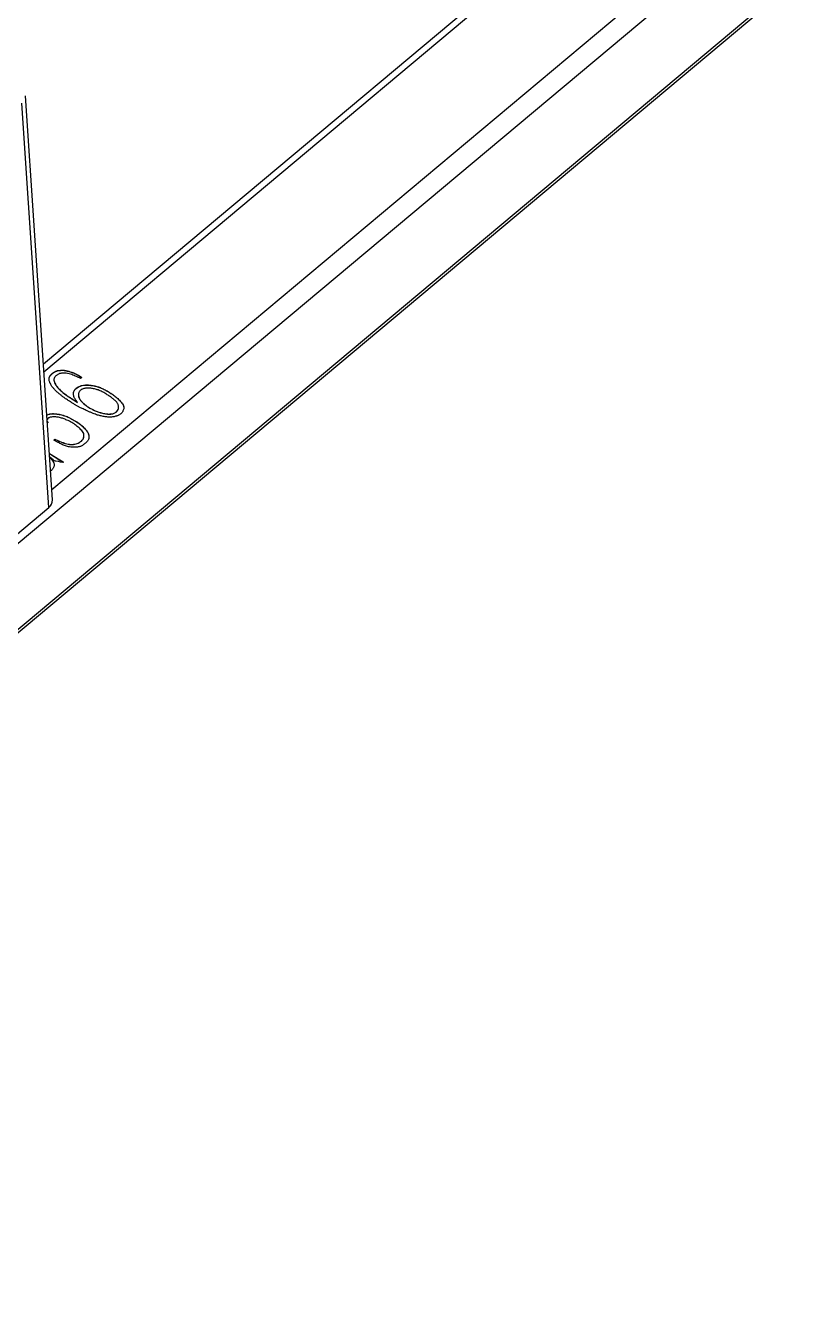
# Model space of a CAD drawing. Header units: millimetres. Extents: x -1590 to 1562, y -1082 to 1503.
# Drawn here: x 958 to 1499, y -1026 to -146 of the extents above; entities that cross this region are included whole.
import ezdxf

# ---------------------------------------------------------------- set-up
doc = ezdxf.new("R2010")
doc.units = ezdxf.units.MM

msp = doc.modelspace()

# ---------------------------------------------------------------- linework, layer by layer
at = {"color": 7, "linetype": 'Continuous', "lineweight": 25}
for p, q in [((1421.72, -2.82), (970.74, -380.47)), ((1495.39, -50.85), (951.93, -505.95)), ((404.27, -1026.04), (1498.09, -110.07)), ((405.32, -1022.86), (1499.14, -106.89)), ((974.53, -479.62), (955.76, -199.44)), ((977.03, -474.47), (958.27, -194.29)), ((977.14, -386.66), (977.14, -386.59)), ((995.03, -388.11), (997.37, -389.51)), ((995.04, -388.18), (995.03, -388.11)), ((995.04, -388.18), (997.32, -389.55)), ((997.37, -389.51), (996.47, -390.27)), ((993.51, -397.14), (993.5, -397.07)), ((1019.96, -402.3), (1019.96, -402.23)), ((991.67, -405.11), (994.46, -406.86)), ((991.67, -405.18), (991.67, -405.11)), ((991.67, -405.18), (994.46, -406.93)), ((994.46, -406.93), (994.46, -406.86)), ((1002.97, -410.84), (1002.97, -410.77)), ((1021.57, -413.23), (1021.56, -413.16)), ((973.88, -418.12), (973.3, -418.73)), ((973.37, -419.83), (973.48, -420.03)), ((973.38, -419.9), (973.48, -420.1)), ((973.48, -420.1), (973.48, -420.03)), ((992.97, -419.86), (992.96, -419.79)), ((978.04, -433.02), (978.75, -432.43)), ((980.95, -434.67), (978.04, -433.02)), ((978.09, -433.05), (978.75, -432.5)), ((978.75, -432.5), (978.75, -432.43)), ((997.04, -433.68), (997.03, -433.61)), ((974.88, -442.34), (982.22, -446.75)), ((974.89, -442.41), (982.23, -446.82)), ((977.43, -446.66), (975.19, -444.76)), ((975.19, -444.83), (975.19, -444.76)), ((977.96, -447.27), (977.43, -446.66)), ((981.21, -447.91), (979.38, -447.65)), ((982.49, -448.21), (981.21, -447.91)), ((982.23, -446.82), (982.22, -446.75)), ((976.24, -454.06), (975.69, -454.48)), ((951.33, -499.05), (974.53, -479.62))]:
    msp.add_line(p, q, dxfattribs=at)
at = {"color": 8, "linetype": 'Continuous', "lineweight": 25}
for p, q in [((1427.67, -3.48), (971.1, -385.82)), ((976.55, -467.19), (1487.45, -39.36))]:
    msp.add_line(p, q, dxfattribs=at)
at = {"color": 7, "linetype": 'Continuous', "lineweight": 25}
msp.add_arc((970.76, -474.61), 6.27, 306.88515, 1.25979, dxfattribs=at)
for points, knots in [([(989.5, -406.5), (989, -406.18), (988.05, -405.58), (986.73, -404.72), (985.61, -403.97), (984.37, -403.07), (982.89, -401.92), (981.15, -400.47), (979.45, -398.97), (978.17, -397.69), (977.27, -396.65), (976.64, -395.8), (976.07, -394.87), (975.53, -393.88), (975.05, -392.89), (974.78, -391.89), (974.65, -390.95), (974.68, -390.04), (974.95, -389.15), (975.43, -388.27), (976.17, -387.4), (976.81, -386.87), (977.14, -386.59)], [0, 0, 0, 0, 0.060592, 0.114001, 0.160238, 0.19893, 0.273163, 0.35589, 0.43954, 0.515558, 0.553333, 0.59329, 0.635741, 0.680639, 0.725458, 0.766881, 0.805834, 0.842549, 0.878588, 0.915969, 0.956356, 1, 1, 1, 1]), ([(974.76, -390.98), (974.73, -390.76), (974.6, -389.88), (975.32, -388.28), (976.54, -387.2), (977.14, -386.66)], [0, 0, 0, 0, 0.139813, 0.569296, 1, 1, 1, 1]), ([(977.14, -386.59), (977.5, -386.33), (978.2, -385.84), (979.34, -385.27), (980.44, -384.85), (981.85, -384.62), (983.41, -384.54), (984.87, -384.58), (985.95, -384.74), (986.81, -384.94), (987.79, -385.17), (988.81, -385.48), (989.84, -385.79), (990.76, -386.12), (991.57, -386.39), (992.51, -386.77), (993.67, -387.32), (994.55, -387.83), (995.03, -388.11)], [0, 0, 0, 0, 0.075432, 0.142545, 0.202535, 0.257152, 0.354995, 0.435571, 0.475207, 0.520434, 0.572635, 0.631437, 0.68983, 0.741733, 0.787694, 0.826556, 0.905567, 1, 1, 1, 1]), ([(977.14, -386.66), (977.51, -386.4), (978.2, -385.91), (979.34, -385.34), (980.44, -384.92), (981.85, -384.69), (983.42, -384.61), (984.88, -384.65), (985.95, -384.81), (986.82, -385.01), (987.79, -385.24), (988.82, -385.55), (989.84, -385.86), (990.76, -386.19), (991.58, -386.46), (992.52, -386.84), (993.68, -387.39), (994.56, -387.9), (995.04, -388.18)], [0, 0, 0, 0, 0.075432, 0.142545, 0.202535, 0.257152, 0.354995, 0.435571, 0.475207, 0.520434, 0.572635, 0.631437, 0.68983, 0.741733, 0.787694, 0.826556, 0.905567, 1, 1, 1, 1]), ([(996.47, -390.27), (995.97, -390.06), (994.98, -389.65), (993.57, -388.93), (992.04, -388.24), (990.36, -387.56), (988.49, -386.98), (986.77, -386.67), (985.38, -386.56), (984.36, -386.55), (983.38, -386.65), (982.44, -386.82), (981.56, -387.09), (980.74, -387.44), (980.02, -387.89), (979.4, -388.42), (978.87, -388.98), (978.47, -389.55), (978.18, -390.11), (978.02, -390.69), (978, -391.31), (978.11, -392.02), (978.35, -392.82), (978.71, -393.72), (979.22, -394.69), (979.9, -395.7), (980.79, -396.74), (982.17, -398.18), (984.2, -399.98), (986.47, -401.66), (988.32, -402.93), (989.56, -403.77), (990.65, -404.49), (991.35, -404.91), (991.67, -405.11)], [0, 0, 0, 0, 0.036648, 0.072478, 0.109933, 0.151064, 0.194766, 0.239125, 0.261229, 0.282329, 0.302463, 0.322176, 0.341473, 0.360799, 0.379909, 0.399681, 0.4193, 0.437248, 0.454326, 0.470305, 0.487758, 0.508111, 0.532077, 0.559833, 0.59039, 0.623669, 0.659289, 0.69773, 0.779163, 0.864418, 0.905548, 0.941858, 0.973336, 1, 1, 1, 1]), ([(978.03, -391.28), (978.11, -391.8), (978.27, -392.85), (979.08, -394.61), (980.44, -396.5), (983, -399.08), (986.74, -402.01), (990.03, -404.12), (991.67, -405.18)], [0, 0, 0, 0, 0.088277, 0.179447, 0.316104, 0.452904, 0.726416, 1, 1, 1, 1]), ([(993.5, -397.07), (993.91, -396.75), (994.68, -396.15), (996.1, -395.47), (997.74, -395.01), (999.28, -394.83), (1000.66, -394.77), (1001.81, -394.81), (1003.05, -394.91), (1004.8, -395.14), (1007.03, -395.59), (1009.2, -396.25), (1010.89, -396.93), (1012.22, -397.51), (1013.55, -398.19), (1015.36, -399.21), (1017.52, -400.54), (1019.16, -401.67), (1019.96, -402.23)], [0, 0, 0, 0, 0.056356, 0.108044, 0.161047, 0.222776, 0.257563, 0.295004, 0.334992, 0.378768, 0.469535, 0.562108, 0.610667, 0.661697, 0.71615, 0.773746, 0.889354, 1, 1, 1, 1]), ([(993.51, -397.14), (993.91, -396.82), (994.68, -396.22), (996.11, -395.54), (997.74, -395.08), (999.28, -394.9), (1000.66, -394.84), (1001.82, -394.88), (1003.05, -394.98), (1004.81, -395.21), (1007.04, -395.66), (1009.2, -396.32), (1010.9, -397), (1012.22, -397.58), (1013.56, -398.26), (1015.36, -399.28), (1017.53, -400.61), (1019.16, -401.74), (1019.96, -402.3)], [0, 0, 0, 0, 0.056356, 0.108044, 0.161047, 0.222776, 0.257563, 0.295004, 0.334992, 0.378768, 0.469535, 0.562108, 0.610667, 0.661697, 0.71615, 0.773746, 0.889354, 1, 1, 1, 1]), ([(994.46, -406.86), (994.11, -406.42), (993.47, -405.63), (992.67, -404.48), (992.06, -403.42), (991.69, -402.33), (991.5, -401.14), (991.61, -400.09), (991.87, -399.2), (992.26, -398.5), (992.8, -397.77), (993.26, -397.31), (993.5, -397.07)], [0, 0, 0, 0, 0.146399, 0.264992, 0.369359, 0.476067, 0.587327, 0.707818, 0.772496, 0.842319, 0.917405, 1, 1, 1, 1]), ([(991.59, -401.29), (991.59, -400.85), (991.6, -399.9), (992.25, -398.44), (993.09, -397.57), (993.51, -397.14)], [0, 0, 0, 0, 0.2974337, 0.6483363, 1, 1, 1, 1]), ([(995.09, -401.99), (995.09, -402.05), (995.02, -402.71), (995.42, -403.96), (996.79, -406.11), (999.31, -408.48), (1001.75, -410.06), (1002.97, -410.84)], [0, 0, 0, 0, 0.015855, 0.179898, 0.343886, 0.671816, 1, 1, 1, 1]), ([(996.26, -398.63), (996.08, -398.84), (995.7, -399.26), (995.33, -399.97), (995.09, -400.71), (995.03, -401.74), (995.14, -402.99), (995.59, -404.17), (996.17, -405.06), (996.72, -405.77), (997.42, -406.54), (998.25, -407.35), (999.23, -408.2), (1000.34, -409.06), (1001.6, -409.92), (1002.5, -410.48), (1002.97, -410.77)], [0, 0, 0, 0, 0.05095, 0.101206, 0.153407, 0.207949, 0.31473, 0.412981, 0.463263, 0.521223, 0.585314, 0.65735, 0.735119, 0.818023, 0.90623, 1, 1, 1, 1]), ([(1008.73, -398.28), (1007.88, -398.03), (1006.21, -397.53), (1004.01, -397.15), (1002.29, -397), (1001.11, -396.97), (1000.04, -397.06), (999.08, -397.22), (998.24, -397.48), (997.47, -397.78), (996.81, -398.17), (996.45, -398.47), (996.26, -398.63)], [0, 0, 0, 0, 0.207661, 0.412152, 0.509078, 0.597504, 0.676041, 0.747639, 0.813732, 0.878222, 0.9385, 1, 1, 1, 1]), ([(1021.56, -413.16), (1021.77, -412.95), (1022.2, -412.53), (1022.61, -411.78), (1022.85, -410.98), (1022.91, -410.12), (1022.8, -409.24), (1022.54, -408.38), (1022.15, -407.55), (1021.36, -406.47), (1020.09, -405.17), (1018.21, -403.7), (1016.09, -402.27), (1013.91, -400.8), (1011.49, -399.41), (1009.66, -398.66), (1008.73, -398.28)], [0, 0, 0, 0, 0.038738, 0.077644, 0.118599, 0.162774, 0.208515, 0.25289, 0.298343, 0.344327, 0.441118, 0.54566, 0.655263, 0.765773, 0.87992, 1, 1, 1, 1]), ([(1019.96, -402.23), (1020.34, -402.54), (1021.13, -403.2), (1022.27, -404.27), (1023.44, -405.44), (1024.61, -406.67), (1025.64, -407.9), (1026.28, -409.13), (1026.58, -410.29), (1026.44, -411.37), (1026.09, -412.3), (1025.71, -413.1), (1025.34, -413.77), (1025.01, -414.13), (1024.86, -414.3)], [0, 0, 0, 0, 0.092484, 0.191809, 0.298858, 0.412102, 0.520947, 0.616353, 0.700358, 0.777261, 0.847189, 0.907209, 0.958308, 1, 1, 1, 1]), ([(1019.96, -402.3), (1020.64, -402.87), (1021.99, -404.02), (1023.8, -405.87), (1025.38, -407.59), (1026.34, -409.09), (1026.37, -409.96), (1026.39, -410.25)], [0, 0, 0, 0, 0.2420746, 0.484175, 0.7262677, 0.9076926, 1, 1, 1, 1]), ([(1024.86, -414.3), (1024.56, -414.59), (1023.98, -415.16), (1023, -415.74), (1022.09, -416.13), (1021.26, -416.4), (1020.29, -416.67), (1019.19, -416.89), (1018, -417.07), (1016.75, -417.12), (1015.45, -417.08), (1013.68, -416.87), (1011.49, -416.45), (1009.29, -415.95), (1007.49, -415.4), (1005.93, -414.85), (1004.2, -414.15), (1002.37, -413.34), (1000.57, -412.53), (998.98, -411.79), (997.64, -411.18), (996.27, -410.49), (994.75, -409.73), (993.06, -408.74), (991.32, -407.66), (990.13, -406.9), (989.5, -406.5)], [0, 0, 0, 0, 0.035346, 0.070126, 0.089038, 0.110777, 0.13537, 0.163014, 0.192564, 0.222508, 0.253771, 0.286518, 0.353632, 0.419812, 0.455885, 0.498634, 0.547675, 0.603161, 0.658158, 0.705001, 0.744081, 0.775328, 0.829316, 0.881779, 0.937383, 1, 1, 1, 1]), ([(1002.97, -410.77), (1003.64, -411.15), (1005, -411.93), (1007.28, -412.92), (1009.75, -413.81), (1011.94, -414.4), (1013.73, -414.75), (1015.05, -414.9), (1016.33, -414.95), (1017.57, -414.9), (1018.75, -414.73), (1019.82, -414.37), (1020.8, -413.85), (1021.3, -413.4), (1021.56, -413.16)], [0, 0, 0, 0, 0.124044, 0.254705, 0.388972, 0.525696, 0.592872, 0.656404, 0.717548, 0.776502, 0.832842, 0.887038, 0.941478, 1, 1, 1, 1]), ([(1002.97, -410.84), (1003.64, -411.22), (1005.01, -412), (1007.29, -412.99), (1009.76, -413.88), (1011.95, -414.47), (1013.73, -414.82), (1015.05, -414.97), (1016.33, -415.02), (1017.57, -414.97), (1018.76, -414.8), (1019.83, -414.44), (1020.8, -413.92), (1021.31, -413.47), (1021.57, -413.23)], [0, 0, 0, 0, 0.124044, 0.254705, 0.388972, 0.525696, 0.592872, 0.656404, 0.717548, 0.776502, 0.832842, 0.887038, 0.941478, 1, 1, 1, 1]), ([(1021.57, -413.23), (1021.96, -412.76), (1022.76, -411.8), (1023, -410.66), (1022.88, -410.12), (1022.88, -410.12)], [0, 0, 0, 0, 0.498106, 0.99755, 1, 1, 1, 1]), ([(973.1, -415.7), (973.43, -415.51), (974.33, -414.99), (976.53, -414.62), (979.34, -414.7), (982.72, -415.32), (986.28, -416.32), (989.74, -417.95), (991.89, -419.18), (992.96, -419.79)], [0, 0, 0, 0, 0.055528, 0.149786, 0.291126, 0.432862, 0.621811, 0.810917, 1, 1, 1, 1]), ([(973.1, -415.77), (973.44, -415.58), (974.33, -415.06), (976.54, -414.69), (979.35, -414.77), (982.73, -415.39), (986.28, -416.39), (989.75, -418.02), (991.9, -419.25), (992.97, -419.86)], [0, 0, 0, 0, 0.055528, 0.149786, 0.291126, 0.432862, 0.621811, 0.810917, 1, 1, 1, 1]), ([(973.48, -420.03), (973.57, -420.19), (973.7, -420.44), (973.79, -420.74), (973.84, -420.88), (973.85, -420.95), (973.85, -420.98), (973.82, -421.01), (973.75, -421.04), (973.64, -421.06), (973.53, -421.05), (973.47, -421.05), (973.46, -421.04)], [0, 0, 0, 0, 0.410678, 0.611637, 0.719692, 0.74629, 0.770264, 0.794015, 0.820352, 0.898999, 0.975377, 1, 1, 1, 1]), ([(973.48, -420.1), (973.57, -420.26), (973.7, -420.51), (973.79, -420.81), (973.84, -420.95), (973.85, -421), (973.85, -421.01)], [0, 0, 0, 0, 0.552242, 0.822474, 0.967776, 1, 1, 1, 1]), ([(986.99, -419.11), (986.18, -418.77), (984.56, -418.09), (982.4, -417.46), (980.67, -417.08), (979.4, -416.94), (978.17, -416.87), (977, -416.94), (975.93, -417.07), (975.04, -417.32), (974.33, -417.66), (974.02, -417.97), (973.88, -418.12)], [0, 0, 0, 0, 0.201881, 0.398776, 0.493994, 0.58419, 0.669425, 0.752086, 0.827912, 0.892378, 0.947589, 1, 1, 1, 1]), ([(998.84, -429.31), (998.84, -429.29), (998.85, -428.77), (998.3, -427.79), (997.38, -426.44), (995.82, -424.77), (993.49, -422.9), (990.5, -420.78), (988.16, -419.66), (986.99, -419.11)], [0, 0, 0, 0, 0.002902, 0.113513, 0.224333, 0.335238, 0.556801, 0.778453, 1, 1, 1, 1]), ([(992.96, -419.79), (993.54, -420.17), (994.63, -420.9), (996.12, -421.96), (997.35, -422.95), (998.69, -424.12), (1000, -425.56), (1001.06, -427), (1001.7, -428.14), (1002.02, -428.98), (1002.25, -429.8), (1002.32, -430.6), (1002.28, -431.36), (1002.16, -432.06), (1001.93, -432.7), (1001.49, -433.43), (1000.82, -434.24), (1000.18, -434.83), (999.86, -435.12)], [0, 0, 0, 0, 0.094536, 0.179588, 0.254219, 0.319018, 0.434233, 0.541943, 0.592556, 0.640664, 0.686848, 0.731484, 0.773495, 0.811979, 0.847583, 0.879952, 0.941293, 1, 1, 1, 1]), ([(992.97, -419.86), (993.98, -420.53), (995.99, -421.88), (998.73, -424.12), (1000.66, -426.46), (1001.94, -428.4), (1002.07, -429.53), (1002.11, -429.9)], [0, 0, 0, 0, 0.242692, 0.485278, 0.72791, 0.909668, 1, 1, 1, 1]), ([(997.03, -433.61), (997.45, -433.18), (998.29, -432.32), (998.92, -430.91), (998.86, -429.99), (998.84, -429.59)], [0, 0, 0, 0, 0.3585342, 0.7167336, 1, 1, 1, 1]), ([(997.04, -433.68), (997.46, -433.25), (998.29, -432.39), (998.92, -430.98), (998.87, -430.06), (998.84, -429.66)], [0, 0, 0, 0, 0.3585342, 0.7167336, 1, 1, 1, 1]), ([(978.75, -432.43), (979.22, -432.63), (980.14, -433.03), (981.46, -433.61), (982.67, -434.12), (984.12, -434.71), (985.83, -435.32), (987.84, -435.81), (989.8, -436.04), (991.64, -435.99), (993.34, -435.69), (994.81, -435.15), (996.05, -434.45), (996.71, -433.89), (997.03, -433.61)], [0, 0, 0, 0, 0.082867, 0.158697, 0.228987, 0.292367, 0.406267, 0.510535, 0.605384, 0.694793, 0.776939, 0.854799, 0.928477, 1, 1, 1, 1]), ([(978.75, -432.5), (979.23, -432.7), (980.14, -433.1), (981.46, -433.68), (982.68, -434.19), (984.13, -434.78), (985.83, -435.39), (987.85, -435.88), (989.8, -436.11), (991.65, -436.06), (993.35, -435.76), (994.81, -435.22), (996.05, -434.52), (996.71, -433.96), (997.04, -433.68)], [0, 0, 0, 0, 0.082867, 0.158697, 0.228987, 0.292367, 0.406267, 0.510535, 0.605384, 0.694793, 0.776939, 0.854799, 0.928477, 1, 1, 1, 1]), ([(999.86, -435.12), (999.59, -435.36), (999.06, -435.82), (998.2, -436.43), (997.32, -436.93), (996.42, -437.36), (995.44, -437.67), (994.33, -437.87), (993.1, -437.99), (991.76, -438.02), (990.34, -437.95), (988.9, -437.75), (987.47, -437.44), (985.59, -436.86), (983.34, -436), (981.74, -435.11), (980.95, -434.67)], [0, 0, 0, 0, 0.059204, 0.113901, 0.165358, 0.212596, 0.260736, 0.312276, 0.369394, 0.432369, 0.499555, 0.567585, 0.638175, 0.711185, 0.857776, 1, 1, 1, 1]), ([(975.19, -444.76), (975.32, -444.96), (975.66, -445.44), (976.34, -446.21), (977.06, -447.23), (977.66, -448.19), (978.06, -449.06), (978.18, -449.77), (978.18, -450.51), (978.05, -451.26), (977.77, -452.02), (977.39, -452.75), (976.87, -453.43), (976.45, -453.85), (976.24, -454.06)], [0, 0, 0, 0, 0.065987, 0.160923, 0.277349, 0.4098, 0.479506, 0.549726, 0.62206, 0.697685, 0.774405, 0.849698, 0.925012, 1, 1, 1, 1]), ([(975.19, -444.83), (975.62, -445.37), (976.48, -446.45), (977.59, -448.1), (978.24, -449.34), (978.16, -450), (978.16, -450.03)], [0, 0, 0, 0, 0.328319, 0.65669, 0.983495, 1, 1, 1, 1]), ([(979.38, -447.65), (979.09, -447.62), (978.57, -447.55), (978.14, -447.35), (977.96, -447.27)], [0, 0, 0, 0, 0.565776, 1, 1, 1, 1]), ([(982.22, -446.75), (982.43, -446.87), (982.83, -447.11), (983.36, -447.44), (983.81, -447.73), (984.17, -447.95), (984.44, -448.14), (984.6, -448.27), (984.71, -448.35), (984.68, -448.5), (984.12, -448.37), (983.63, -448.39), (982.99, -448.32), (982.63, -448.24), (982.49, -448.21)], [0, 0, 0, 0, 0.1457708, 0.2739732, 0.3795613, 0.4650501, 0.5305887, 0.5761063, 0.5999495, 0.6090113, 0.6785255, 0.7984281, 0.9234374, 1, 1, 1, 1]), ([(982.23, -446.82), (982.63, -447.06), (983.43, -447.55), (984.24, -448.05), (984.6, -448.34), (984.61, -448.34)], [0, 0, 0, 0, 0.493892, 0.986945, 1, 1, 1, 1])]:
    msp.add_open_spline(points, degree=3, knots=knots, dxfattribs=at)

doc.saveas('drawing.dxf')
